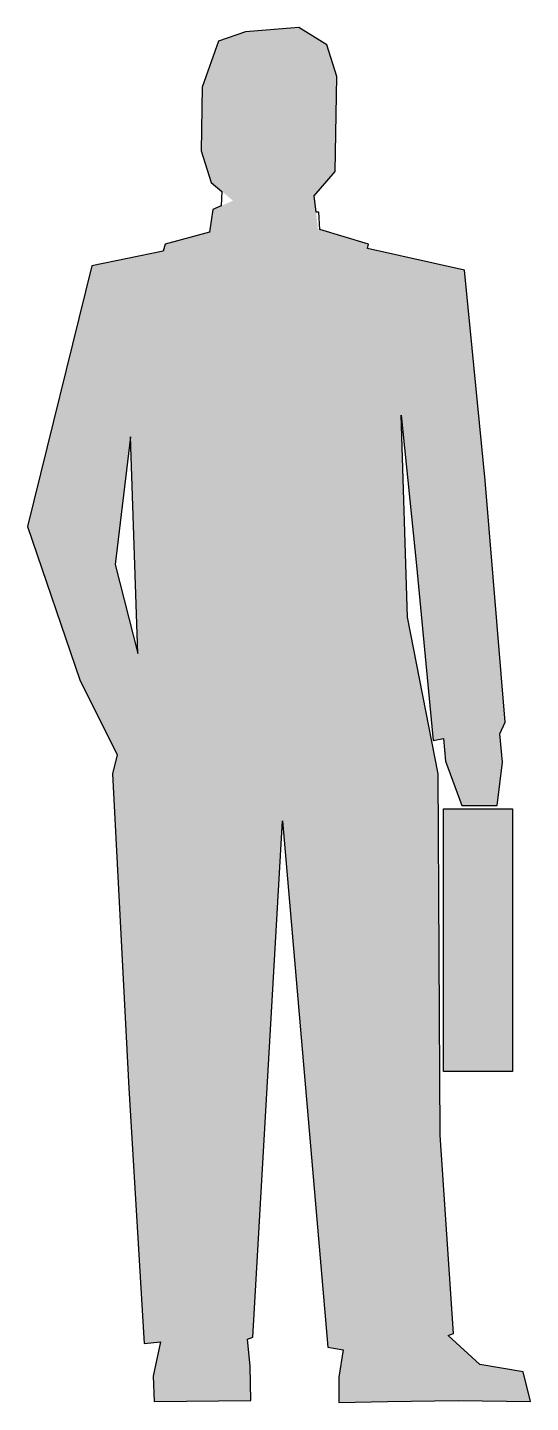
# Model space of a CAD drawing. Extents: x 5250 to 5916, y 10 to 1828.
import ezdxf

# ---------------------------------------------------------------- set-up
doc = ezdxf.new("R2010")
doc.units = 0
doc.layers.get('0').update_dxf_attribs({"linetype": 'CONTINUOUS'})

# ---------------------------------------------------------------- blocks, each defined once
blk = doc.blocks.new('*U0')
at = {"linetype": 'CONTINUOUS'}
for points in [[(5538.6, 1821.8), (5502.6, 1809.8), (5646.3, 1805)], [(5609.2, 1827.7), (5538.6, 1821.8), (5646.3, 1805)], [(5502.6, 1809.8), (5481.1, 1748.7), (5646.3, 1805)], [(5646.3, 1805), (5481.1, 1748.7), (5659.5, 1763.1)], [(5481.1, 1748.7), (5479.9, 1664.9), (5657.1, 1637.3)], [(5659.5, 1763.1), (5481.1, 1748.7), (5657.1, 1637.3)], [(5479.9, 1664.9), (5493.1, 1623), (5657.1, 1637.3)], [(5657.1, 1637.3), (5493.1, 1623), (5629.6, 1605)], [(5493.1, 1623), (5522, 1598.8), (5629.6, 1605)], [(5629.6, 1605), (5522, 1598.8), (5634.4, 1561.4)], [(5495.5, 1587), (5490.7, 1557.1), (5634.4, 1561.4)], [(5522, 1598.8), (5495.5, 1587), (5634.4, 1561.4)], [(5490.7, 1557.1), (5432, 1541.5), (5701.4, 1541.5)], [(5634.4, 1561.4), (5490.7, 1557.1), (5701.4, 1541.5)], [(5429.6, 1531.9), (5335, 1512.8), (5828.4, 1506.8)], [(5432, 1541.5), (5429.6, 1531.9), (5700.2, 1535.5)], [(5700.2, 1535.5), (5429.6, 1531.9), (5828.4, 1506.8)], [(5701.4, 1541.5), (5432, 1541.5), (5700.2, 1535.5)], [(5335, 1512.8), (5250, 1167.9), (5386.5, 1286.5)], [(5335, 1512.8), (5744.5, 1315.2), (5828.4, 1506.8)], [(5335, 1512.8), (5386.5, 1286.5), (5744.5, 1315.2)], [(5828.4, 1506.8), (5744.5, 1315.2), (5855.9, 1229)], [(5744.5, 1315.2), (5386.5, 1286.5), (5752.9, 1048.1)], [(5744.5, 1315.2), (5764.9, 1116.4), (5855.9, 1229)], [(5386.5, 1286.5), (5250, 1167.9), (5366.1, 1117.6)], [(5386.5, 1286.5), (5396.1, 1000.2), (5752.9, 1048.1)], [(5855.9, 1229), (5764.9, 1116.4), (5882.3, 909.2)], [(5250, 1167.9), (5319.4, 965.5), (5366.1, 1117.6)], [(5366.1, 1117.6), (5319.4, 965.5), (5396.1, 1000.2)], [(5764.9, 1116.4), (5786.9, 885.3), (5882.3, 909.2)], [(5752.9, 1048.1), (5396.1, 1000.2), (5793.6, 841)], [(5396.1, 1000.2), (5319.4, 965.5), (5793.6, 841)], [(5319.4, 965.5), (5368.5, 866.1), (5793.6, 841)], [(5882.3, 909.2), (5786.9, 885.3), (5800.8, 887.7)], [(5882.3, 909.2), (5800.8, 887.7), (5875.1, 893.7)], [(5875.1, 893.7), (5800.8, 887.7), (5878.7, 856.5)], [(5800.8, 887.7), (5803.2, 857.7), (5878.7, 856.5)], [(5368.5, 866.1), (5362.5, 841), (5793.6, 841)], [(5803.2, 857.7), (5824.8, 799.1), (5878.7, 856.5)], [(5878.7, 856.5), (5824.8, 799.1), (5871.5, 799.1)], [(5362.5, 841), (5587.7, 778.7), (5793.6, 841)], [(5362.5, 841), (5384.1, 425.4), (5587.7, 778.7)], [(5793.6, 841), (5587.7, 778.7), (5796, 363.1)], [(5891.8, 447.6), (5891.8, 794.9), (5800.8, 794.9)], [(5800.8, 794.9), (5800.8, 447.6), (5891.8, 447.6)], [(5587.7, 778.7), (5384.1, 425.4), (5548.1, 96.1)], [(5587.7, 778.7), (5647.5, 82.9), (5796, 363.1)], [(5384.1, 425.4), (5426, 90.1), (5548.1, 96.1)], [(5384.1, 425.4), (5404.4, 87.7), (5426, 90.1)], [(5796, 363.1), (5647.5, 82.9), (5814, 100.9)], [(5548.1, 96.1), (5426, 90.1), (5541, 93.7)], [(5541, 93.7), (5426, 90.1), (5544.6, 57.8)], [(5814, 100.9), (5647.5, 82.9), (5806.8, 98.5)], [(5806.8, 98.5), (5647.5, 82.9), (5848.7, 60.2)], [(5426, 90.1), (5416.4, 44.6), (5544.6, 57.8)], [(5647.5, 82.9), (5667.9, 79.3), (5848.7, 60.2)], [(5667.9, 79.3), (5661.9, 43.4), (5848.7, 60.2)], [(5544.6, 57.8), (5416.4, 44.6), (5545.8, 12.3)], [(5848.7, 60.2), (5661.9, 43.4), (5906.2, 50.6)], [(5416.4, 44.6), (5417.6, 11.1), (5545.8, 12.3)], [(5906.2, 50.6), (5661.9, 43.4), (5820, 12.3)], [(5661.9, 43.4), (5726.6, 11.1), (5820, 12.3)], [(5661.9, 43.4), (5661.9, 9.9), (5726.6, 11.1)], [(5906.2, 50.6), (5820, 12.3), (5915.8, 11.1)]]:
    blk.add_solid(points, dxfattribs=at)

msp = doc.modelspace()

# ---------------------------------------------------------------- linework, layer by layer
at = {"color": 0}
for points in [[(5481.1, 1748.7), (5479.9, 1664.9), (5493.1, 1623), (5507.4, 1611), (5506.2, 1591.8), (5495.5, 1587), (5490.7, 1557.1), (5432, 1541.5), (5429.6, 1531.9), (5335, 1512.8), (5250, 1167.9), (5319.4, 965.5), (5368.5, 866.1), (5362.5, 841), (5384.1, 425.4), (5404.4, 87.7), (5426, 90.1), (5416.4, 44.6), (5417.6, 11.1), (5545.8, 12.3), (5544.6, 57.8), (5541, 93.7), (5548.1, 96.1), (5587.7, 778.7), (5647.5, 82.9), (5667.9, 79.3), (5661.9, 43.4), (5661.9, 9.9), (5726.6, 11.1), (5820, 12.3), (5915.8, 11.1), (5906.2, 50.6), (5848.7, 60.2), (5806.8, 98.5), (5814, 100.9), (5796, 363.1), (5793.6, 841), (5752.9, 1048.1), (5744.5, 1315.2), (5764.9, 1116.4), (5786.9, 885.3), (5800.8, 887.7), (5803.2, 857.7), (5824.8, 799.1), (5871.5, 799.1), (5878.7, 856.5), (5875.1, 893.7), (5882.3, 909.2), (5855.9, 1229), (5828.4, 1506.8), (5700.2, 1535.5), (5701.4, 1541.5), (5636.8, 1560.7), (5635.6, 1583.4), (5632, 1583.4), (5629.6, 1605), (5657.1, 1637.3), (5659.5, 1763.1), (5646.3, 1805), (5609.2, 1827.7), (5538.6, 1821.8), (5502.6, 1809.8), (5481.1, 1748.7)], [(5386.5, 1286.5), (5366.1, 1117.6), (5396.1, 1000.2), (5386.5, 1286.5)], [(5386.5, 1286.5), (5366.1, 1117.6), (5396.1, 1000.2), (5386.5, 1286.5), (5386.5, 1286.5)], [(5800.8, 794.9), (5891.8, 794.9), (5891.8, 447.6), (5800.8, 447.6), (5800.8, 794.9)], [(5800.8, 794.9), (5891.8, 794.9), (5891.8, 447.6), (5800.8, 447.6), (5800.8, 794.9), (5800.8, 794.9)]]:
    msp.add_lwpolyline(points, dxfattribs=at)

# ---------------------------------------------------------------- block references
at = {"color": 0, "linetype": 'CONTINUOUS'}
msp.add_blockref('*U0', (0, 0), dxfattribs=at)

doc.saveas('drawing.dxf')
